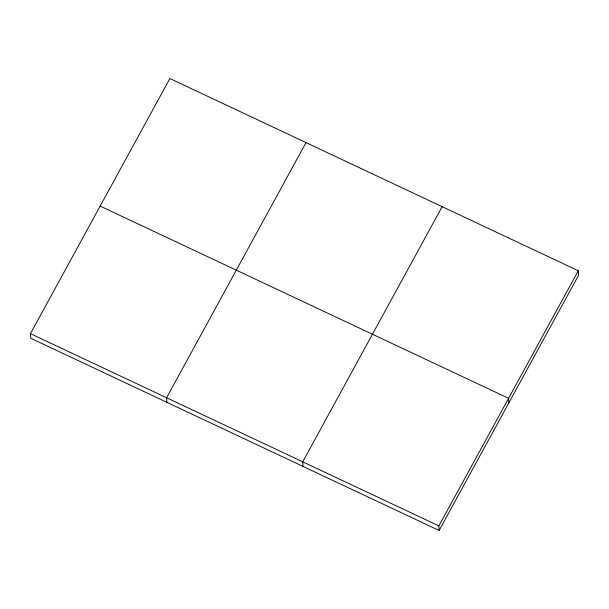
<?xml version="1.0" encoding="UTF-8"?>
<svg xmlns="http://www.w3.org/2000/svg" width="609" height="609" viewBox="0 0 609 609"><rect width="100%" height="100%" fill="white"/><g stroke="black" fill="none" stroke-linecap="round" stroke-linejoin="round"><path stroke-width="0.91" d="M30.45 333.663L169.873 78.523L578.291 270.754L578.55 275.337L439.127 530.477L30.709 338.246L30.45 333.663L438.876 525.894L439.127 530.477M306.007 142.597L166.592 397.738L166.851 402.321M442.149 206.679L302.734 461.82L302.993 466.403M438.876 525.894L578.291 270.754M100.158 206.093L508.584 398.324L508.842 402.907"/></g></svg>
